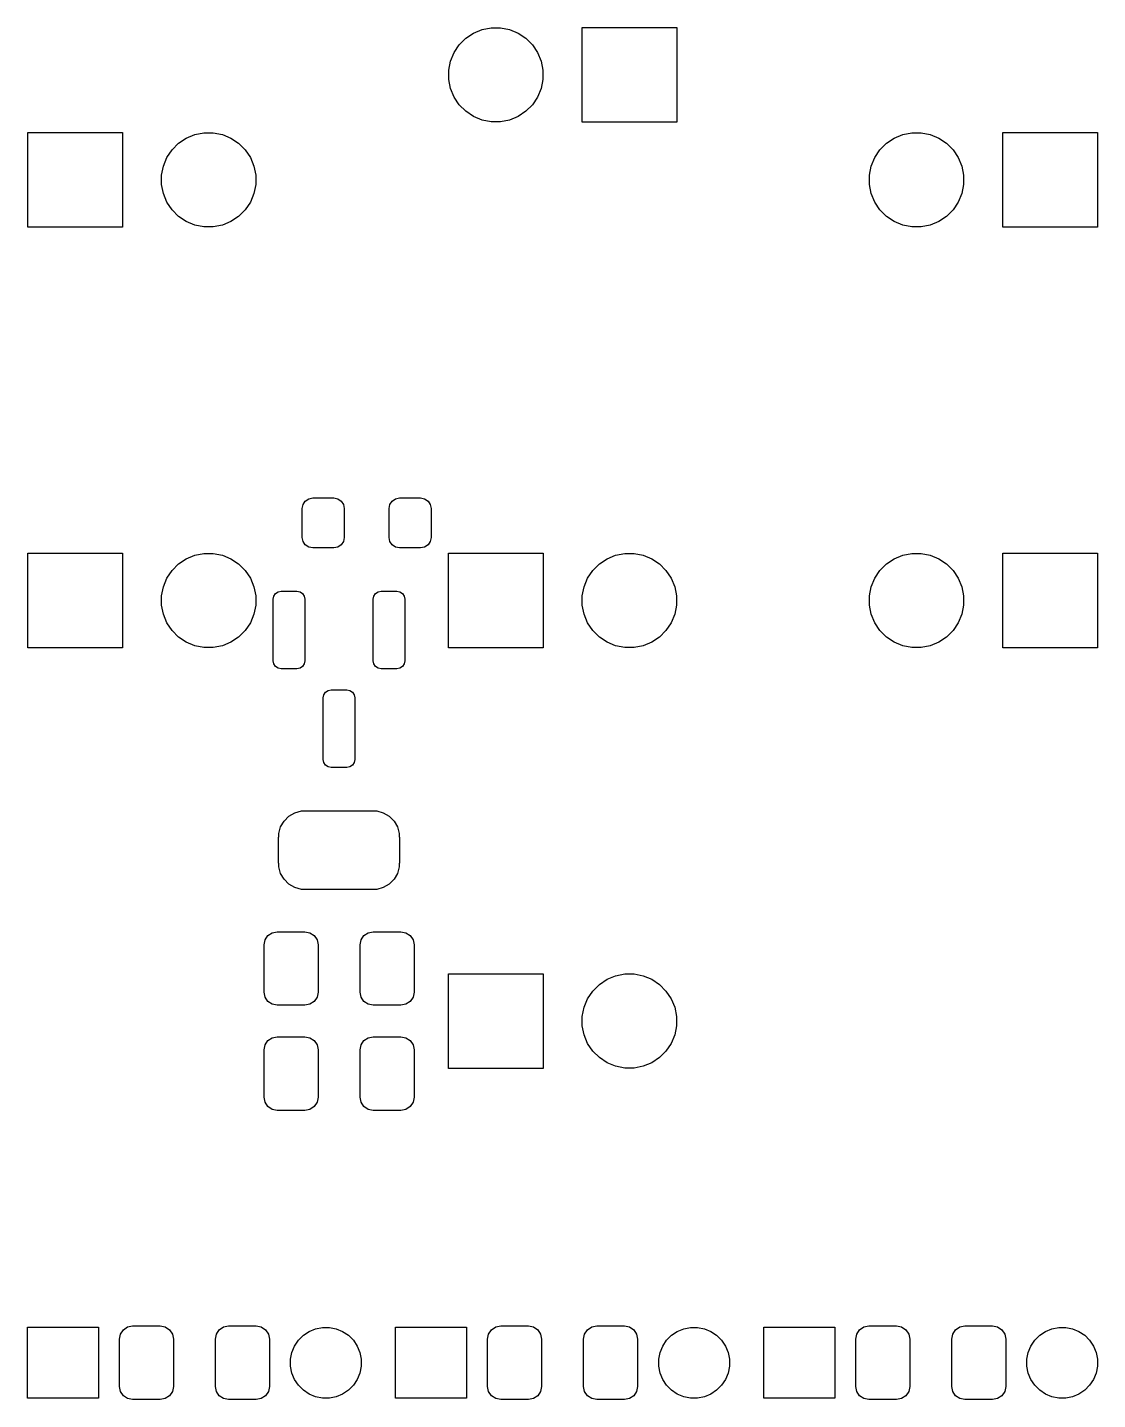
# Model space of a CAD drawing. Extents: x 46 to 204, y -96 to -38.
# Drawn here: x 104.82 to 125.17, y -96.2 to -70.1 of the extents above; entities that cross this region are included whole.
import ezdxf

# ---------------------------------------------------------------- set-up
doc = ezdxf.new("R2010")
doc.units = 0
doc.layers.add('BLACK', color=7, linetype='CONTINUOUS')

msp = doc.modelspace()

# ---------------------------------------------------------------- linework, layer by layer
at = {"layer": 'BLACK', "linetype": 'CONTINUOUS'}
for p, q in [((113.159036, -70.304361), (113.305733, -70.206341)), ((113.305733, -70.206341), (113.468734, -70.138824)), ((113.468734, -70.138824), (113.641775, -70.104404)), ((113.641775, -70.104404), (113.818205, -70.104404)), ((113.818205, -70.104404), (113.991246, -70.138824)), ((113.991246, -70.138824), (114.154247, -70.206341)), ((114.154247, -70.206341), (114.300944, -70.304361)), ((115.36999, -71.90007), (115.36999, -70.10007)), ((115.36999, -70.10007), (117.16999, -70.10007)), ((117.16999, -70.10007), (117.16999, -71.90007)), ((112.936261, -70.575813), (113.034281, -70.429116)), ((113.034281, -70.429116), (113.159036, -70.304361)), ((114.300944, -70.304361), (114.425699, -70.429116)), ((114.425699, -70.429116), (114.523719, -70.575813)), ((112.868744, -70.738814), (112.936261, -70.575813)), ((114.523719, -70.575813), (114.591236, -70.738814)), ((112.834324, -70.911855), (112.868744, -70.738814)), ((112.834324, -71.088285), (112.834324, -70.911855)), ((114.591236, -70.738814), (114.625656, -70.911855)), ((114.625656, -70.911855), (114.625656, -71.088285)), ((112.868744, -71.261326), (112.834324, -71.088285)), ((114.625656, -71.088285), (114.591236, -71.261326)), ((112.936261, -71.424327), (112.868744, -71.261326)), ((113.034281, -71.571024), (112.936261, -71.424327)), ((114.523719, -71.424327), (114.425699, -71.571024)), ((114.591236, -71.261326), (114.523719, -71.424327)), ((113.159036, -71.695779), (113.034281, -71.571024)), ((113.305733, -71.793799), (113.159036, -71.695779)), ((114.300944, -71.695779), (114.154247, -71.793799)), ((114.425699, -71.571024), (114.300944, -71.695779)), ((113.468734, -71.861316), (113.305733, -71.793799)), ((113.641775, -71.895736), (113.468734, -71.861316)), ((113.818205, -71.895736), (113.641775, -71.895736)), ((113.991246, -71.861316), (113.818205, -71.895736)), ((114.154247, -71.793799), (113.991246, -71.861316)), ((117.16999, -71.90007), (115.36999, -71.90007)), ((104.82999, -73.90007), (104.82999, -72.10007)), ((104.82999, -72.10007), (106.62999, -72.10007)), ((106.62999, -72.10007), (106.62999, -73.90007)), ((107.699036, -72.304361), (107.845733, -72.206341)), ((107.845733, -72.206341), (108.008734, -72.138824)), ((108.008734, -72.138824), (108.181775, -72.104404)), ((108.181775, -72.104404), (108.358205, -72.104404)), ((108.358205, -72.104404), (108.531246, -72.138824)), ((108.531246, -72.138824), (108.694247, -72.206341)), ((108.694247, -72.206341), (108.840944, -72.304361)), ((121.159036, -72.304361), (121.305733, -72.206341)), ((121.305733, -72.206341), (121.468734, -72.138824)), ((121.468734, -72.138824), (121.641775, -72.104404)), ((121.641775, -72.104404), (121.818205, -72.104404)), ((121.818205, -72.104404), (121.991246, -72.138824)), ((121.991246, -72.138824), (122.154247, -72.206341)), ((122.154247, -72.206341), (122.300944, -72.304361)), ((123.36999, -73.90007), (123.36999, -72.10007)), ((123.36999, -72.10007), (125.16999, -72.10007)), ((125.16999, -72.10007), (125.16999, -73.90007)), ((107.476261, -72.575813), (107.574281, -72.429116)), ((107.574281, -72.429116), (107.699036, -72.304361)), ((108.840944, -72.304361), (108.965699, -72.429116)), ((108.965699, -72.429116), (109.063719, -72.575813)), ((120.936261, -72.575813), (121.034281, -72.429116)), ((121.034281, -72.429116), (121.159036, -72.304361)), ((122.300944, -72.304361), (122.425699, -72.429116)), ((122.425699, -72.429116), (122.523719, -72.575813)), ((107.374324, -72.911855), (107.408744, -72.738814)), ((107.408744, -72.738814), (107.476261, -72.575813)), ((109.063719, -72.575813), (109.131236, -72.738814)), ((109.131236, -72.738814), (109.165656, -72.911855)), ((120.834324, -72.911855), (120.868744, -72.738814)), ((120.868744, -72.738814), (120.936261, -72.575813)), ((122.523719, -72.575813), (122.591236, -72.738814)), ((122.591236, -72.738814), (122.625656, -72.911855)), ((107.374324, -73.088285), (107.374324, -72.911855)), ((109.165656, -72.911855), (109.165656, -73.088285)), ((120.834324, -73.088285), (120.834324, -72.911855)), ((122.625656, -72.911855), (122.625656, -73.088285)), ((107.408744, -73.261326), (107.374324, -73.088285)), ((107.476261, -73.424327), (107.408744, -73.261326)), ((109.131236, -73.261326), (109.063719, -73.424327)), ((109.165656, -73.088285), (109.131236, -73.261326)), ((120.868744, -73.261326), (120.834324, -73.088285)), ((120.936261, -73.424327), (120.868744, -73.261326)), ((122.591236, -73.261326), (122.523719, -73.424327)), ((122.625656, -73.088285), (122.591236, -73.261326)), ((107.574281, -73.571024), (107.476261, -73.424327)), ((107.699036, -73.695779), (107.574281, -73.571024)), ((108.965699, -73.571024), (108.840944, -73.695779)), ((109.063719, -73.424327), (108.965699, -73.571024)), ((121.034281, -73.571024), (120.936261, -73.424327)), ((121.159036, -73.695779), (121.034281, -73.571024)), ((122.425699, -73.571024), (122.300944, -73.695779)), ((122.523719, -73.424327), (122.425699, -73.571024)), ((107.845733, -73.793799), (107.699036, -73.695779)), ((108.008734, -73.861316), (107.845733, -73.793799)), ((108.181775, -73.895736), (108.008734, -73.861316)), ((108.531246, -73.861316), (108.358205, -73.895736)), ((108.694247, -73.793799), (108.531246, -73.861316)), ((108.840944, -73.695779), (108.694247, -73.793799)), ((121.305733, -73.793799), (121.159036, -73.695779)), ((121.468734, -73.861316), (121.305733, -73.793799)), ((121.641775, -73.895736), (121.468734, -73.861316)), ((121.991246, -73.861316), (121.818205, -73.895736)), ((122.154247, -73.793799), (121.991246, -73.861316)), ((122.300944, -73.695779), (122.154247, -73.793799)), ((106.62999, -73.90007), (104.82999, -73.90007)), ((108.358205, -73.895736), (108.181775, -73.895736)), ((121.818205, -73.895736), (121.641775, -73.895736)), ((125.16999, -73.90007), (123.36999, -73.90007)), ((110.108569, -79.108649), (110.173453, -79.065294)), ((110.173453, -79.065294), (110.24999, -79.05007)), ((110.24999, -79.05007), (110.64999, -79.05007)), ((110.64999, -79.05007), (110.726527, -79.065294)), ((110.726527, -79.065294), (110.791411, -79.108649)), ((111.758569, -79.108649), (111.823453, -79.065294)), ((111.823453, -79.065294), (111.89999, -79.05007)), ((111.89999, -79.05007), (112.29999, -79.05007)), ((112.29999, -79.05007), (112.376527, -79.065294)), ((112.376527, -79.065294), (112.441411, -79.108649)), ((110.04999, -79.25007), (110.065214, -79.173533)), ((110.04999, -79.80007), (110.04999, -79.25007)), ((110.065214, -79.173533), (110.108569, -79.108649)), ((110.791411, -79.108649), (110.834766, -79.173533)), ((110.834766, -79.173533), (110.84999, -79.25007)), ((110.84999, -79.25007), (110.84999, -79.80007)), ((111.69999, -79.25007), (111.715214, -79.173533)), ((111.69999, -79.80007), (111.69999, -79.25007)), ((111.715214, -79.173533), (111.758569, -79.108649)), ((112.441411, -79.108649), (112.484766, -79.173533)), ((112.484766, -79.173533), (112.49999, -79.25007)), ((112.49999, -79.25007), (112.49999, -79.80007)), ((110.065214, -79.876607), (110.04999, -79.80007)), ((110.84999, -79.80007), (110.834766, -79.876607)), ((111.715214, -79.876607), (111.69999, -79.80007)), ((112.49999, -79.80007), (112.484766, -79.876607)), ((104.82999, -81.90007), (104.82999, -80.10007)), ((104.82999, -80.10007), (106.62999, -80.10007)), ((106.62999, -80.10007), (106.62999, -81.90007)), ((108.008734, -80.138824), (108.181775, -80.104404)), ((108.181775, -80.104404), (108.358205, -80.104404)), ((108.358205, -80.104404), (108.531246, -80.138824)), ((110.108569, -79.941491), (110.065214, -79.876607)), ((110.173453, -79.984846), (110.108569, -79.941491)), ((110.24999, -80.00007), (110.173453, -79.984846)), ((110.64999, -80.00007), (110.24999, -80.00007)), ((110.726527, -79.984846), (110.64999, -80.00007)), ((110.791411, -79.941491), (110.726527, -79.984846)), ((110.834766, -79.876607), (110.791411, -79.941491)), ((111.758569, -79.941491), (111.715214, -79.876607)), ((111.823453, -79.984846), (111.758569, -79.941491)), ((111.89999, -80.00007), (111.823453, -79.984846)), ((112.29999, -80.00007), (111.89999, -80.00007)), ((112.376527, -79.984846), (112.29999, -80.00007)), ((112.441411, -79.941491), (112.376527, -79.984846)), ((112.484766, -79.876607), (112.441411, -79.941491)), ((112.82999, -81.90007), (112.82999, -80.10007)), ((112.82999, -80.10007), (114.62999, -80.10007)), ((114.62999, -80.10007), (114.62999, -81.90007)), ((116.008734, -80.138824), (116.181775, -80.104404)), ((116.181775, -80.104404), (116.358205, -80.104404)), ((116.358205, -80.104404), (116.531246, -80.138824)), ((121.468734, -80.138824), (121.641775, -80.104404)), ((121.641775, -80.104404), (121.818205, -80.104404)), ((121.818205, -80.104404), (121.991246, -80.138824)), ((123.36999, -81.90007), (123.36999, -80.10007)), ((123.36999, -80.10007), (125.16999, -80.10007)), ((125.16999, -80.10007), (125.16999, -81.90007)), ((107.574281, -80.429116), (107.699036, -80.304361)), ((107.699036, -80.304361), (107.845733, -80.206341)), ((107.845733, -80.206341), (108.008734, -80.138824)), ((108.531246, -80.138824), (108.694247, -80.206341)), ((108.694247, -80.206341), (108.840944, -80.304361)), ((108.840944, -80.304361), (108.965699, -80.429116)), ((115.574281, -80.429116), (115.699036, -80.304361)), ((115.699036, -80.304361), (115.845733, -80.206341)), ((115.845733, -80.206341), (116.008734, -80.138824)), ((116.531246, -80.138824), (116.694247, -80.206341)), ((116.694247, -80.206341), (116.840944, -80.304361)), ((116.840944, -80.304361), (116.965699, -80.429116)), ((121.034281, -80.429116), (121.159036, -80.304361)), ((121.159036, -80.304361), (121.305733, -80.206341)), ((121.305733, -80.206341), (121.468734, -80.138824)), ((121.991246, -80.138824), (122.154247, -80.206341)), ((122.154247, -80.206341), (122.300944, -80.304361)), ((122.300944, -80.304361), (122.425699, -80.429116)), ((107.408744, -80.738814), (107.476261, -80.575813)), ((107.476261, -80.575813), (107.574281, -80.429116)), ((108.965699, -80.429116), (109.063719, -80.575813)), ((109.063719, -80.575813), (109.131236, -80.738814)), ((115.408744, -80.738814), (115.476261, -80.575813)), ((115.476261, -80.575813), (115.574281, -80.429116)), ((116.965699, -80.429116), (117.063719, -80.575813)), ((117.063719, -80.575813), (117.131236, -80.738814)), ((120.868744, -80.738814), (120.936261, -80.575813)), ((120.936261, -80.575813), (121.034281, -80.429116)), ((122.425699, -80.429116), (122.523719, -80.575813)), ((122.523719, -80.575813), (122.591236, -80.738814)), ((107.374324, -80.911855), (107.408744, -80.738814)), ((109.131236, -80.738814), (109.165656, -80.911855)), ((109.511408, -80.917667), (109.543924, -80.869004)), ((109.543924, -80.869004), (109.592587, -80.836488)), ((109.592587, -80.836488), (109.64999, -80.82507)), ((109.64999, -80.82507), (109.94999, -80.82507)), ((109.94999, -80.82507), (110.007393, -80.836488)), ((110.007393, -80.836488), (110.056056, -80.869004)), ((110.056056, -80.869004), (110.088572, -80.917667)), ((111.411408, -80.917667), (111.443924, -80.869004)), ((111.443924, -80.869004), (111.492587, -80.836488)), ((111.492587, -80.836488), (111.54999, -80.82507)), ((111.54999, -80.82507), (111.84999, -80.82507)), ((111.84999, -80.82507), (111.907393, -80.836488)), ((111.907393, -80.836488), (111.956056, -80.869004)), ((111.956056, -80.869004), (111.988572, -80.917667)), ((115.374324, -80.911855), (115.408744, -80.738814)), ((117.131236, -80.738814), (117.165656, -80.911855)), ((120.834324, -80.911855), (120.868744, -80.738814)), ((122.591236, -80.738814), (122.625656, -80.911855)), ((107.374324, -81.088285), (107.374324, -80.911855)), ((107.408744, -81.261326), (107.374324, -81.088285)), ((109.165656, -81.088285), (109.131236, -81.261326)), ((109.165656, -80.911855), (109.165656, -81.088285)), ((109.49999, -80.97507), (109.511408, -80.917667)), ((109.49999, -82.15007), (109.49999, -80.97507)), ((110.088572, -80.917667), (110.09999, -80.97507)), ((110.09999, -80.97507), (110.09999, -82.15007)), ((111.39999, -80.97507), (111.411408, -80.917667)), ((111.39999, -82.15007), (111.39999, -80.97507)), ((111.988572, -80.917667), (111.99999, -80.97507)), ((111.99999, -80.97507), (111.99999, -82.15007)), ((115.374324, -81.088285), (115.374324, -80.911855)), ((115.408744, -81.261326), (115.374324, -81.088285)), ((117.165656, -81.088285), (117.131236, -81.261326)), ((117.165656, -80.911855), (117.165656, -81.088285)), ((120.834324, -81.088285), (120.834324, -80.911855)), ((120.868744, -81.261326), (120.834324, -81.088285)), ((122.625656, -81.088285), (122.591236, -81.261326)), ((122.625656, -80.911855), (122.625656, -81.088285)), ((107.476261, -81.424327), (107.408744, -81.261326)), ((107.574281, -81.571024), (107.476261, -81.424327)), ((109.063719, -81.424327), (108.965699, -81.571024)), ((109.131236, -81.261326), (109.063719, -81.424327)), ((115.476261, -81.424327), (115.408744, -81.261326)), ((115.574281, -81.571024), (115.476261, -81.424327)), ((117.063719, -81.424327), (116.965699, -81.571024)), ((117.131236, -81.261326), (117.063719, -81.424327)), ((120.936261, -81.424327), (120.868744, -81.261326)), ((121.034281, -81.571024), (120.936261, -81.424327)), ((122.523719, -81.424327), (122.425699, -81.571024)), ((122.591236, -81.261326), (122.523719, -81.424327)), ((107.699036, -81.695779), (107.574281, -81.571024)), ((108.965699, -81.571024), (108.840944, -81.695779)), ((115.699036, -81.695779), (115.574281, -81.571024)), ((116.965699, -81.571024), (116.840944, -81.695779)), ((121.159036, -81.695779), (121.034281, -81.571024)), ((122.425699, -81.571024), (122.300944, -81.695779)), ((106.62999, -81.90007), (104.82999, -81.90007)), ((107.845733, -81.793799), (107.699036, -81.695779)), ((108.008734, -81.861316), (107.845733, -81.793799)), ((108.181775, -81.895736), (108.008734, -81.861316)), ((108.358205, -81.895736), (108.181775, -81.895736)), ((108.531246, -81.861316), (108.358205, -81.895736)), ((108.694247, -81.793799), (108.531246, -81.861316)), ((108.840944, -81.695779), (108.694247, -81.793799)), ((114.62999, -81.90007), (112.82999, -81.90007)), ((115.845733, -81.793799), (115.699036, -81.695779)), ((116.008734, -81.861316), (115.845733, -81.793799)), ((116.181775, -81.895736), (116.008734, -81.861316)), ((116.358205, -81.895736), (116.181775, -81.895736)), ((116.531246, -81.861316), (116.358205, -81.895736)), ((116.694247, -81.793799), (116.531246, -81.861316)), ((116.840944, -81.695779), (116.694247, -81.793799)), ((121.305733, -81.793799), (121.159036, -81.695779)), ((121.468734, -81.861316), (121.305733, -81.793799)), ((121.641775, -81.895736), (121.468734, -81.861316)), ((121.818205, -81.895736), (121.641775, -81.895736)), ((121.991246, -81.861316), (121.818205, -81.895736)), ((122.154247, -81.793799), (121.991246, -81.861316)), ((122.300944, -81.695779), (122.154247, -81.793799)), ((125.16999, -81.90007), (123.36999, -81.90007)), ((109.511408, -82.207473), (109.49999, -82.15007)), ((109.543924, -82.256136), (109.511408, -82.207473)), ((110.088572, -82.207473), (110.056056, -82.256136)), ((110.09999, -82.15007), (110.088572, -82.207473)), ((111.411408, -82.207473), (111.39999, -82.15007)), ((111.443924, -82.256136), (111.411408, -82.207473)), ((111.988572, -82.207473), (111.956056, -82.256136)), ((111.99999, -82.15007), (111.988572, -82.207473)), ((109.592587, -82.288652), (109.543924, -82.256136)), ((109.64999, -82.30007), (109.592587, -82.288652)), ((109.94999, -82.30007), (109.64999, -82.30007)), ((110.007393, -82.288652), (109.94999, -82.30007)), ((110.056056, -82.256136), (110.007393, -82.288652)), ((111.492587, -82.288652), (111.443924, -82.256136)), ((111.54999, -82.30007), (111.492587, -82.288652)), ((111.84999, -82.30007), (111.54999, -82.30007)), ((111.907393, -82.288652), (111.84999, -82.30007)), ((111.956056, -82.256136), (111.907393, -82.288652)), ((110.493924, -82.744004), (110.542587, -82.711488)), ((110.542587, -82.711488), (110.59999, -82.70007)), ((110.59999, -82.70007), (110.89999, -82.70007)), ((110.89999, -82.70007), (110.957393, -82.711488)), ((110.957393, -82.711488), (111.006056, -82.744004)), ((110.44999, -82.85007), (110.461408, -82.792667)), ((110.44999, -84.02507), (110.44999, -82.85007)), ((110.461408, -82.792667), (110.493924, -82.744004)), ((111.006056, -82.744004), (111.038572, -82.792667)), ((111.038572, -82.792667), (111.04999, -82.85007)), ((111.04999, -82.85007), (111.04999, -84.02507)), ((110.461408, -84.082473), (110.44999, -84.02507)), ((111.04999, -84.02507), (111.038572, -84.082473)), ((110.493924, -84.131136), (110.461408, -84.082473)), ((110.542587, -84.163652), (110.493924, -84.131136)), ((110.59999, -84.17507), (110.542587, -84.163652)), ((110.89999, -84.17507), (110.59999, -84.17507)), ((110.957393, -84.163652), (110.89999, -84.17507)), ((111.006056, -84.131136), (110.957393, -84.163652)), ((111.038572, -84.082473), (111.006056, -84.131136)), ((109.795609, -85.103393), (109.908648, -85.03813)), ((109.908648, -85.03813), (110.034727, -85.004348)), ((110.034727, -85.004348), (110.09999, -85.004348)), ((110.09999, -85.004348), (110.09999, -85.00007)), ((110.09999, -85.00007), (110.59999, -85.00007)), ((110.59999, -85.00007), (110.89999, -85.00007)), ((110.89999, -85.00007), (111.39999, -85.00007)), ((111.39999, -85.00007), (111.39999, -85.004348)), ((111.39999, -85.004348), (111.465253, -85.004348)), ((111.465253, -85.004348), (111.591332, -85.03813)), ((111.591332, -85.03813), (111.704371, -85.103393)), ((109.604268, -85.434807), (109.63805, -85.308728)), ((109.63805, -85.308728), (109.703313, -85.195689)), ((109.703313, -85.195689), (109.795609, -85.103393)), ((111.704371, -85.103393), (111.796667, -85.195689)), ((111.796667, -85.195689), (111.86193, -85.308728)), ((111.86193, -85.308728), (111.895712, -85.434807)), ((109.59999, -86.00007), (109.59999, -85.50007)), ((109.59999, -85.50007), (109.604268, -85.50007)), ((109.604268, -85.50007), (109.604268, -85.434807)), ((111.895712, -85.434807), (111.895712, -85.50007)), ((111.895712, -85.50007), (111.89999, -85.50007)), ((111.89999, -85.50007), (111.89999, -86.00007)), ((109.604268, -86.00007), (109.59999, -86.00007)), ((109.604268, -86.065333), (109.604268, -86.00007)), ((109.63805, -86.191412), (109.604268, -86.065333)), ((111.895712, -86.065333), (111.86193, -86.191412)), ((111.89999, -86.00007), (111.895712, -86.00007)), ((111.895712, -86.00007), (111.895712, -86.065333)), ((109.703313, -86.304451), (109.63805, -86.191412)), ((109.795609, -86.396747), (109.703313, -86.304451)), ((111.796667, -86.304451), (111.704371, -86.396747)), ((111.86193, -86.191412), (111.796667, -86.304451)), ((109.908648, -86.46201), (109.795609, -86.396747)), ((110.034727, -86.495792), (109.908648, -86.46201)), ((110.09999, -86.495792), (110.034727, -86.495792)), ((110.09999, -86.50007), (110.09999, -86.495792)), ((110.59999, -86.50007), (110.09999, -86.50007)), ((110.89999, -86.50007), (110.59999, -86.50007)), ((111.39999, -86.50007), (110.89999, -86.50007)), ((111.465253, -86.495792), (111.39999, -86.495792)), ((111.39999, -86.495792), (111.39999, -86.50007)), ((111.591332, -86.46201), (111.465253, -86.495792)), ((111.704371, -86.396747), (111.591332, -86.46201)), ((109.34402, -87.454399), (109.398213, -87.373293)), ((109.398213, -87.373293), (109.479319, -87.3191)), ((109.479319, -87.3191), (109.57499, -87.30007)), ((109.57499, -87.30007), (110.09999, -87.30007)), ((110.09999, -87.30007), (110.195661, -87.3191)), ((110.195661, -87.3191), (110.276767, -87.373293)), ((110.276767, -87.373293), (110.33096, -87.454399)), ((111.16902, -87.454399), (111.223213, -87.373293)), ((111.223213, -87.373293), (111.304319, -87.3191)), ((111.304319, -87.3191), (111.39999, -87.30007)), ((111.39999, -87.30007), (111.92499, -87.30007)), ((111.92499, -87.30007), (112.020661, -87.3191)), ((112.020661, -87.3191), (112.101767, -87.373293)), ((112.101767, -87.373293), (112.15596, -87.454399)), ((109.32499, -87.55007), (109.34402, -87.454399)), ((109.32499, -88.45007), (109.32499, -87.55007)), ((110.33096, -87.454399), (110.34999, -87.55007)), ((110.34999, -87.55007), (110.34999, -88.45007)), ((111.14999, -87.55007), (111.16902, -87.454399)), ((111.14999, -88.45007), (111.14999, -87.55007)), ((112.15596, -87.454399), (112.17499, -87.55007)), ((112.17499, -87.55007), (112.17499, -88.45007)), ((112.82999, -89.90007), (112.82999, -88.10007)), ((112.82999, -88.10007), (114.62999, -88.10007)), ((114.62999, -88.10007), (114.62999, -89.90007)), ((115.699036, -88.304361), (115.845733, -88.206341)), ((115.845733, -88.206341), (116.008734, -88.138824)), ((116.008734, -88.138824), (116.181775, -88.104404)), ((116.181775, -88.104404), (116.358205, -88.104404)), ((116.358205, -88.104404), (116.531246, -88.138824)), ((116.531246, -88.138824), (116.694247, -88.206341)), ((116.694247, -88.206341), (116.840944, -88.304361)), ((109.34402, -88.545741), (109.32499, -88.45007)), ((110.34999, -88.45007), (110.33096, -88.545741)), ((111.16902, -88.545741), (111.14999, -88.45007)), ((112.17499, -88.45007), (112.15596, -88.545741)), ((115.476261, -88.575813), (115.574281, -88.429116)), ((115.574281, -88.429116), (115.699036, -88.304361)), ((116.840944, -88.304361), (116.965699, -88.429116)), ((116.965699, -88.429116), (117.063719, -88.575813)), ((109.398213, -88.626847), (109.34402, -88.545741)), ((109.479319, -88.68104), (109.398213, -88.626847)), ((109.57499, -88.70007), (109.479319, -88.68104)), ((110.09999, -88.70007), (109.57499, -88.70007)), ((110.195661, -88.68104), (110.09999, -88.70007)), ((110.276767, -88.626847), (110.195661, -88.68104)), ((110.33096, -88.545741), (110.276767, -88.626847)), ((111.223213, -88.626847), (111.16902, -88.545741)), ((111.304319, -88.68104), (111.223213, -88.626847)), ((111.39999, -88.70007), (111.304319, -88.68104)), ((111.92499, -88.70007), (111.39999, -88.70007)), ((112.020661, -88.68104), (111.92499, -88.70007)), ((112.101767, -88.626847), (112.020661, -88.68104)), ((112.15596, -88.545741), (112.101767, -88.626847)), ((115.374324, -88.911855), (115.408744, -88.738814)), ((115.408744, -88.738814), (115.476261, -88.575813)), ((117.063719, -88.575813), (117.131236, -88.738814)), ((117.131236, -88.738814), (117.165656, -88.911855)), ((115.374324, -89.088285), (115.374324, -88.911855)), ((117.165656, -88.911855), (117.165656, -89.088285)), ((115.408744, -89.261326), (115.374324, -89.088285)), ((115.476261, -89.424327), (115.408744, -89.261326)), ((117.131236, -89.261326), (117.063719, -89.424327)), ((117.165656, -89.088285), (117.131236, -89.261326)), ((109.32499, -89.55007), (109.34402, -89.454399)), ((109.34402, -89.454399), (109.398213, -89.373293)), ((109.398213, -89.373293), (109.479319, -89.3191)), ((109.479319, -89.3191), (109.57499, -89.30007)), ((109.57499, -89.30007), (110.09999, -89.30007)), ((110.09999, -89.30007), (110.195661, -89.3191)), ((110.195661, -89.3191), (110.276767, -89.373293)), ((110.276767, -89.373293), (110.33096, -89.454399)), ((110.33096, -89.454399), (110.34999, -89.55007)), ((111.14999, -89.55007), (111.16902, -89.454399)), ((111.16902, -89.454399), (111.223213, -89.373293)), ((111.223213, -89.373293), (111.304319, -89.3191)), ((111.304319, -89.3191), (111.39999, -89.30007)), ((111.39999, -89.30007), (111.92499, -89.30007)), ((111.92499, -89.30007), (112.020661, -89.3191)), ((112.020661, -89.3191), (112.101767, -89.373293)), ((112.101767, -89.373293), (112.15596, -89.454399)), ((112.15596, -89.454399), (112.17499, -89.55007)), ((115.574281, -89.571024), (115.476261, -89.424327)), ((117.063719, -89.424327), (116.965699, -89.571024)), ((109.32499, -90.45007), (109.32499, -89.55007)), ((110.34999, -89.55007), (110.34999, -90.45007)), ((111.14999, -90.45007), (111.14999, -89.55007)), ((112.17499, -89.55007), (112.17499, -90.45007)), ((115.699036, -89.695779), (115.574281, -89.571024)), ((115.845733, -89.793799), (115.699036, -89.695779)), ((116.840944, -89.695779), (116.694247, -89.793799)), ((116.965699, -89.571024), (116.840944, -89.695779)), ((114.62999, -89.90007), (112.82999, -89.90007)), ((116.008734, -89.861316), (115.845733, -89.793799)), ((116.181775, -89.895736), (116.008734, -89.861316)), ((116.358205, -89.895736), (116.181775, -89.895736)), ((116.531246, -89.861316), (116.358205, -89.895736)), ((116.694247, -89.793799), (116.531246, -89.861316)), ((109.34402, -90.545741), (109.32499, -90.45007)), ((109.398213, -90.626847), (109.34402, -90.545741)), ((110.33096, -90.545741), (110.276767, -90.626847)), ((110.34999, -90.45007), (110.33096, -90.545741)), ((111.16902, -90.545741), (111.14999, -90.45007)), ((111.223213, -90.626847), (111.16902, -90.545741)), ((112.15596, -90.545741), (112.101767, -90.626847)), ((112.17499, -90.45007), (112.15596, -90.545741)), ((109.479319, -90.68104), (109.398213, -90.626847)), ((109.57499, -90.70007), (109.479319, -90.68104)), ((110.09999, -90.70007), (109.57499, -90.70007)), ((110.195661, -90.68104), (110.09999, -90.70007)), ((110.276767, -90.626847), (110.195661, -90.68104)), ((111.304319, -90.68104), (111.223213, -90.626847)), ((111.39999, -90.70007), (111.304319, -90.68104)), ((111.92499, -90.70007), (111.39999, -90.70007)), ((112.020661, -90.68104), (111.92499, -90.70007)), ((112.101767, -90.626847), (112.020661, -90.68104)), ((104.82499, -96.17507), (104.82499, -94.82507)), ((104.82499, -94.82507), (106.17499, -94.82507)), ((106.17499, -94.82507), (106.17499, -96.17507)), ((106.57499, -95.05007), (106.59402, -94.954399)), ((106.59402, -94.954399), (106.648213, -94.873293)), ((106.648213, -94.873293), (106.729319, -94.8191)), ((106.729319, -94.8191), (106.82499, -94.80007)), ((106.82499, -94.80007), (107.34999, -94.80007)), ((107.34999, -94.80007), (107.445661, -94.8191)), ((107.445661, -94.8191), (107.526767, -94.873293)), ((107.526767, -94.873293), (107.58096, -94.954399)), ((107.58096, -94.954399), (107.59999, -95.05007)), ((108.39999, -95.05007), (108.41902, -94.954399)), ((108.41902, -94.954399), (108.473213, -94.873293)), ((108.473213, -94.873293), (108.554319, -94.8191)), ((108.554319, -94.8191), (108.64999, -94.80007)), ((108.64999, -94.80007), (109.17499, -94.80007)), ((109.17499, -94.80007), (109.270661, -94.8191)), ((109.270661, -94.8191), (109.351767, -94.873293)), ((109.351767, -94.873293), (109.40596, -94.954399)), ((109.40596, -94.954399), (109.42499, -95.05007)), ((109.978208, -95.071855), (110.071775, -94.978288)), ((110.071775, -94.978288), (110.181797, -94.904773)), ((110.181797, -94.904773), (110.304048, -94.854135)), ((110.304048, -94.854135), (110.433828, -94.82832)), ((110.433828, -94.82832), (110.566152, -94.82832)), ((110.566152, -94.82832), (110.695932, -94.854135)), ((110.695932, -94.854135), (110.818183, -94.904773)), ((110.818183, -94.904773), (110.928205, -94.978288)), ((110.928205, -94.978288), (111.021772, -95.071855)), ((111.82499, -96.17507), (111.82499, -94.82507)), ((111.82499, -94.82507), (113.17499, -94.82507)), ((113.17499, -94.82507), (113.17499, -96.17507)), ((113.57499, -95.05007), (113.59402, -94.954399)), ((113.59402, -94.954399), (113.648213, -94.873293)), ((113.648213, -94.873293), (113.729319, -94.8191)), ((113.729319, -94.8191), (113.82499, -94.80007)), ((113.82499, -94.80007), (114.34999, -94.80007)), ((114.34999, -94.80007), (114.445661, -94.8191)), ((114.445661, -94.8191), (114.526767, -94.873293)), ((114.526767, -94.873293), (114.58096, -94.954399)), ((114.58096, -94.954399), (114.59999, -95.05007)), ((115.39999, -95.05007), (115.41902, -94.954399)), ((115.41902, -94.954399), (115.473213, -94.873293)), ((115.473213, -94.873293), (115.554319, -94.8191)), ((115.554319, -94.8191), (115.64999, -94.80007)), ((115.64999, -94.80007), (116.17499, -94.80007)), ((116.17499, -94.80007), (116.270661, -94.8191)), ((116.270661, -94.8191), (116.351767, -94.873293)), ((116.351767, -94.873293), (116.40596, -94.954399)), ((116.40596, -94.954399), (116.42499, -95.05007)), ((116.978208, -95.071855), (117.071775, -94.978288)), ((117.071775, -94.978288), (117.181797, -94.904773)), ((117.181797, -94.904773), (117.304048, -94.854135)), ((117.304048, -94.854135), (117.433828, -94.82832)), ((117.433828, -94.82832), (117.566152, -94.82832)), ((117.566152, -94.82832), (117.695932, -94.854135)), ((117.695932, -94.854135), (117.818183, -94.904773)), ((117.818183, -94.904773), (117.928205, -94.978288)), ((117.928205, -94.978288), (118.021772, -95.071855)), ((118.82499, -96.17507), (118.82499, -94.82507)), ((118.82499, -94.82507), (120.17499, -94.82507)), ((120.17499, -94.82507), (120.17499, -96.17507)), ((120.57499, -95.05007), (120.59402, -94.954399)), ((120.59402, -94.954399), (120.648213, -94.873293)), ((120.648213, -94.873293), (120.729319, -94.8191)), ((120.729319, -94.8191), (120.82499, -94.80007)), ((120.82499, -94.80007), (121.34999, -94.80007)), ((121.34999, -94.80007), (121.445661, -94.8191)), ((121.445661, -94.8191), (121.526767, -94.873293)), ((121.526767, -94.873293), (121.58096, -94.954399)), ((121.58096, -94.954399), (121.59999, -95.05007)), ((122.39999, -95.05007), (122.41902, -94.954399)), ((122.41902, -94.954399), (122.473213, -94.873293)), ((122.473213, -94.873293), (122.554319, -94.8191)), ((122.554319, -94.8191), (122.64999, -94.80007)), ((122.64999, -94.80007), (123.17499, -94.80007)), ((123.17499, -94.80007), (123.270661, -94.8191)), ((123.270661, -94.8191), (123.351767, -94.873293)), ((123.351767, -94.873293), (123.40596, -94.954399)), ((123.40596, -94.954399), (123.42499, -95.05007)), ((123.978208, -95.071855), (124.071775, -94.978288)), ((124.071775, -94.978288), (124.181797, -94.904773)), ((124.181797, -94.904773), (124.304048, -94.854135)), ((124.304048, -94.854135), (124.433828, -94.82832)), ((124.433828, -94.82832), (124.566152, -94.82832)), ((124.566152, -94.82832), (124.695932, -94.854135)), ((124.695932, -94.854135), (124.818183, -94.904773)), ((124.818183, -94.904773), (124.928205, -94.978288)), ((124.928205, -94.978288), (125.021772, -95.071855)), ((106.57499, -95.95007), (106.57499, -95.05007)), ((107.59999, -95.05007), (107.59999, -95.95007)), ((108.39999, -95.95007), (108.39999, -95.05007)), ((109.42499, -95.05007), (109.42499, -95.95007)), ((109.854055, -95.304128), (109.904693, -95.181877)), ((109.904693, -95.181877), (109.978208, -95.071855)), ((111.021772, -95.071855), (111.095287, -95.181877)), ((111.095287, -95.181877), (111.145925, -95.304128)), ((113.57499, -95.95007), (113.57499, -95.05007)), ((114.59999, -95.05007), (114.59999, -95.95007)), ((115.39999, -95.95007), (115.39999, -95.05007)), ((116.42499, -95.05007), (116.42499, -95.95007)), ((116.854055, -95.304128), (116.904693, -95.181877)), ((116.904693, -95.181877), (116.978208, -95.071855)), ((118.021772, -95.071855), (118.095287, -95.181877)), ((118.095287, -95.181877), (118.145925, -95.304128)), ((120.57499, -95.95007), (120.57499, -95.05007)), ((121.59999, -95.05007), (121.59999, -95.95007)), ((122.39999, -95.95007), (122.39999, -95.05007)), ((123.42499, -95.05007), (123.42499, -95.95007)), ((123.854055, -95.304128), (123.904693, -95.181877)), ((123.904693, -95.181877), (123.978208, -95.071855)), ((125.021772, -95.071855), (125.095287, -95.181877)), ((125.095287, -95.181877), (125.145925, -95.304128)), ((109.82824, -95.433908), (109.854055, -95.304128)), ((109.82824, -95.566232), (109.82824, -95.433908)), ((111.145925, -95.304128), (111.17174, -95.433908)), ((111.17174, -95.433908), (111.17174, -95.566232)), ((116.82824, -95.433908), (116.854055, -95.304128)), ((116.82824, -95.566232), (116.82824, -95.433908)), ((118.145925, -95.304128), (118.17174, -95.433908)), ((118.17174, -95.433908), (118.17174, -95.566232)), ((123.82824, -95.433908), (123.854055, -95.304128)), ((123.82824, -95.566232), (123.82824, -95.433908)), ((125.145925, -95.304128), (125.17174, -95.433908)), ((125.17174, -95.433908), (125.17174, -95.566232)), ((109.854055, -95.696012), (109.82824, -95.566232)), ((109.904693, -95.818263), (109.854055, -95.696012)), ((111.145925, -95.696012), (111.095287, -95.818263)), ((111.17174, -95.566232), (111.145925, -95.696012)), ((116.854055, -95.696012), (116.82824, -95.566232)), ((116.904693, -95.818263), (116.854055, -95.696012)), ((118.145925, -95.696012), (118.095287, -95.818263)), ((118.17174, -95.566232), (118.145925, -95.696012)), ((123.854055, -95.696012), (123.82824, -95.566232)), ((123.904693, -95.818263), (123.854055, -95.696012)), ((125.145925, -95.696012), (125.095287, -95.818263)), ((125.17174, -95.566232), (125.145925, -95.696012)), ((106.59402, -96.045741), (106.57499, -95.95007)), ((106.648213, -96.126847), (106.59402, -96.045741)), ((107.58096, -96.045741), (107.526767, -96.126847)), ((107.59999, -95.95007), (107.58096, -96.045741)), ((108.41902, -96.045741), (108.39999, -95.95007)), ((108.473213, -96.126847), (108.41902, -96.045741)), ((109.40596, -96.045741), (109.351767, -96.126847)), ((109.42499, -95.95007), (109.40596, -96.045741)), ((109.978208, -95.928285), (109.904693, -95.818263)), ((110.071775, -96.021852), (109.978208, -95.928285)), ((110.181797, -96.095367), (110.071775, -96.021852)), ((110.928205, -96.021852), (110.818183, -96.095367)), ((111.021772, -95.928285), (110.928205, -96.021852)), ((111.095287, -95.818263), (111.021772, -95.928285)), ((113.59402, -96.045741), (113.57499, -95.95007)), ((113.648213, -96.126847), (113.59402, -96.045741)), ((114.58096, -96.045741), (114.526767, -96.126847)), ((114.59999, -95.95007), (114.58096, -96.045741)), ((115.41902, -96.045741), (115.39999, -95.95007)), ((115.473213, -96.126847), (115.41902, -96.045741)), ((116.40596, -96.045741), (116.351767, -96.126847)), ((116.42499, -95.95007), (116.40596, -96.045741)), ((116.978208, -95.928285), (116.904693, -95.818263)), ((117.071775, -96.021852), (116.978208, -95.928285)), ((117.181797, -96.095367), (117.071775, -96.021852)), ((117.928205, -96.021852), (117.818183, -96.095367)), ((118.021772, -95.928285), (117.928205, -96.021852)), ((118.095287, -95.818263), (118.021772, -95.928285)), ((120.59402, -96.045741), (120.57499, -95.95007)), ((120.648213, -96.126847), (120.59402, -96.045741)), ((121.58096, -96.045741), (121.526767, -96.126847)), ((121.59999, -95.95007), (121.58096, -96.045741)), ((122.41902, -96.045741), (122.39999, -95.95007)), ((122.473213, -96.126847), (122.41902, -96.045741)), ((123.40596, -96.045741), (123.351767, -96.126847)), ((123.42499, -95.95007), (123.40596, -96.045741)), ((123.978208, -95.928285), (123.904693, -95.818263)), ((124.071775, -96.021852), (123.978208, -95.928285)), ((124.181797, -96.095367), (124.071775, -96.021852)), ((124.928205, -96.021852), (124.818183, -96.095367)), ((125.021772, -95.928285), (124.928205, -96.021852)), ((125.095287, -95.818263), (125.021772, -95.928285)), ((106.17499, -96.17507), (104.82499, -96.17507)), ((106.729319, -96.18104), (106.648213, -96.126847)), ((106.82499, -96.20007), (106.729319, -96.18104)), ((107.34999, -96.20007), (106.82499, -96.20007)), ((107.445661, -96.18104), (107.34999, -96.20007)), ((107.526767, -96.126847), (107.445661, -96.18104)), ((108.554319, -96.18104), (108.473213, -96.126847)), ((108.64999, -96.20007), (108.554319, -96.18104)), ((109.17499, -96.20007), (108.64999, -96.20007)), ((109.270661, -96.18104), (109.17499, -96.20007)), ((109.351767, -96.126847), (109.270661, -96.18104)), ((110.304048, -96.146005), (110.181797, -96.095367)), ((110.433828, -96.17182), (110.304048, -96.146005)), ((110.566152, -96.17182), (110.433828, -96.17182)), ((110.695932, -96.146005), (110.566152, -96.17182)), ((110.818183, -96.095367), (110.695932, -96.146005)), ((113.17499, -96.17507), (111.82499, -96.17507)), ((113.729319, -96.18104), (113.648213, -96.126847)), ((113.82499, -96.20007), (113.729319, -96.18104)), ((114.34999, -96.20007), (113.82499, -96.20007)), ((114.445661, -96.18104), (114.34999, -96.20007)), ((114.526767, -96.126847), (114.445661, -96.18104)), ((115.554319, -96.18104), (115.473213, -96.126847)), ((115.64999, -96.20007), (115.554319, -96.18104)), ((116.17499, -96.20007), (115.64999, -96.20007)), ((116.270661, -96.18104), (116.17499, -96.20007)), ((116.351767, -96.126847), (116.270661, -96.18104)), ((117.304048, -96.146005), (117.181797, -96.095367)), ((117.433828, -96.17182), (117.304048, -96.146005)), ((117.566152, -96.17182), (117.433828, -96.17182)), ((117.695932, -96.146005), (117.566152, -96.17182)), ((117.818183, -96.095367), (117.695932, -96.146005)), ((120.17499, -96.17507), (118.82499, -96.17507)), ((120.729319, -96.18104), (120.648213, -96.126847)), ((120.82499, -96.20007), (120.729319, -96.18104)), ((121.34999, -96.20007), (120.82499, -96.20007)), ((121.445661, -96.18104), (121.34999, -96.20007)), ((121.526767, -96.126847), (121.445661, -96.18104)), ((122.554319, -96.18104), (122.473213, -96.126847)), ((122.64999, -96.20007), (122.554319, -96.18104)), ((123.17499, -96.20007), (122.64999, -96.20007)), ((123.270661, -96.18104), (123.17499, -96.20007)), ((123.351767, -96.126847), (123.270661, -96.18104)), ((124.304048, -96.146005), (124.181797, -96.095367)), ((124.433828, -96.17182), (124.304048, -96.146005)), ((124.566152, -96.17182), (124.433828, -96.17182)), ((124.695932, -96.146005), (124.566152, -96.17182)), ((124.818183, -96.095367), (124.695932, -96.146005))]:
    msp.add_line(p, q, dxfattribs=at)

doc.saveas('drawing.dxf')
